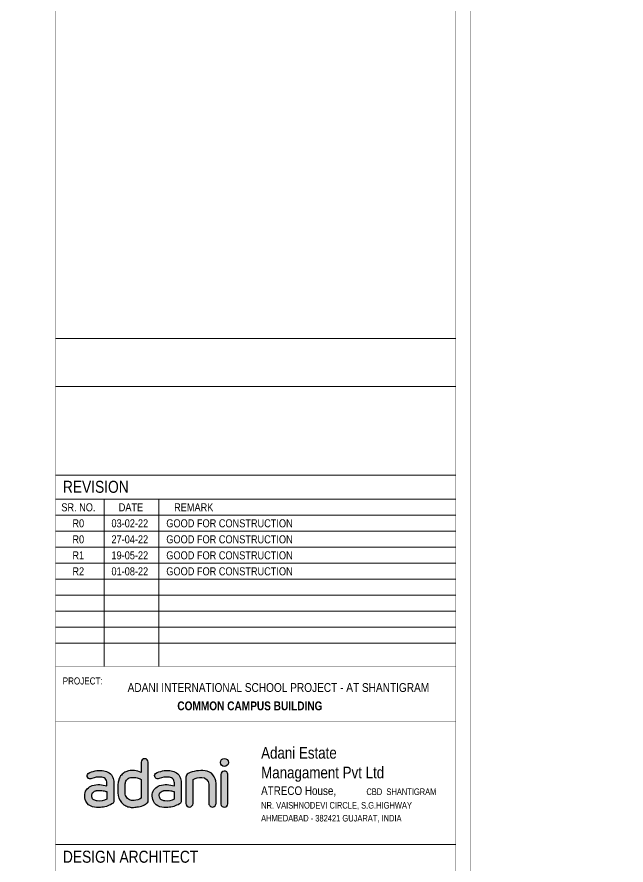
# Model space of a CAD drawing. Header units: millimetres. Extents: x 1112055 to 3390982, y -148532 to 766891.
# Drawn here: x 2365202 to 2383569, y 332597 to 358185 of the extents above; entities that cross this region are included whole.
import ezdxf

# ---------------------------------------------------------------- set-up
doc = ezdxf.new("R2010")
doc.units = ezdxf.units.MM
for name, color, linetype, lineweight in [('B TITLE BLOCK', 250, 'Continuous', 0), ('TB IL', 7, 'Continuous', 9), ('tb text', 7, 'Continuous', 13)]:
    doc.layers.add(name, color=color, linetype=linetype, lineweight=lineweight)
doc.layers.add('FORMAT TEXT', color=7, linetype='Continuous')
doc.styles.add('SWINC', font='swissc.ttf')

# ---------------------------------------------------------------- blocks, each defined once
blk = doc.blocks.new('A$C448A1362')
h = blk.add_hatch(color=144)
h.set_gradient(color1=(0, 128, 167), color2=(196, 60, 91), rotation=5, tint=1)
edge = h.paths.add_edge_path()
edge.add_arc((14.81933344435538, -0.6985207138125133), 0.7431945778757773, 0, 360)
edge = h.paths.add_edge_path()
edge.add_line((14.15277161007043, -2.943220954840626), (14.15074250250791, -8.452755263949484))
edge.add_arc((14.81271016430946, -8.345192536199875), 0.6706496295921845, 189.2292944955668, 356.1382558233712)
edge.add_line((15.48183706351529, -8.390360206402192), (15.48183706351529, -2.906189741824846))
edge.add_arc((14.81858030050353, -2.970500210281671), 0.6663672936405483, 5.538180628108128, 177.6538117834876)
edge = h.paths.add_edge_path()
edge.add_line((7.658612856253058, -3.439845030765127), (7.658612856253058, -8.334052471542009))
edge.add_arc((8.327457436545956, -8.32652838341778), 0.668886899624382, 180.6445149192386, 359.3554850807614)
edge.add_line((8.996302016838627, -8.334052471542464), (8.996302016838627, -3.840593774361196))
edge.add_arc((10.43994891255898, -6.488699477092041), 3.016053741622978, 86.78809535472402, 118.5975448000749, ccw=False)
edge.add_arc((10.61373491564996, -4.807273183709412), 1.329898324167716, 3.2061460087869023, 90.20678352166891, ccw=False)
edge.add_line((11.94155164382369, -4.732893824975463), (11.94155164382369, -8.320863272386077))
edge.add_arc((12.60398342205281, -8.339524168990692), 0.6626945675571669, 178.3863879075979, 362.4913548570173)
edge.add_line((13.26605160525287, -8.310717734573473), (13.26605160525287, -4.586290803584006))
edge.add_arc((10.97818174704571, -4.509470264667243), 2.28915920881283, 358.0768837756475, 443.9565772997473)
edge.add_arc((10.59401221925009, -8.138142946765356), 5.938111340575273, 83.95657729974697, 114.9107743569737)
edge.add_arc((8.408866964090748, -3.432967517766201), 0.7502856299517944, 114.9107743569736, 180.5252106281581)
edge = h.paths.add_edge_path(flags=16)
edge.add_line((5.507758839991311, -6.128919827983509), (5.507758839991311, -7.509220247381791))
edge.add_arc((4.146227910375046, -5.350103415743206), 2.552557925878734, 260.598114554046, 302.23537625721383, ccw=False)
edge.add_arc((4.087928553207348, -5.702189379883976), 2.195677916363923, 243.4590382901451, 260.5981145540465, ccw=False)
edge.add_arc((3.365096810479827, -7.149373683017757), 0.5780165996690875, 209.8633087811852, 243.4590382901451, ccw=False)
edge.add_arc((4.137351262187394, -6.705965495283408), 1.468515201089699, 195.2092911337714, 209.8633087811827, ccw=False)
edge.add_arc((3.574157333157927, -6.859079973122107), 0.8848788031333445, 166.7985330258342, 195.2092911337714, ccw=False)
edge.add_arc((3.587606153449087, -6.862234728725753), 0.8986926820288219, 147.3576210444231, 166.798533025833, ccw=False)
edge.add_arc((3.389644337597701, -6.73542645901648), 0.6635986204241061, 120.63220694506651, 147.3576210444251, ccw=False)
edge.add_arc((4.530526850433716, -8.662080861807453), 2.902707839709622, 112.49789540908989, 120.632206945066, ccw=False)
edge.add_arc((3.650891727382941, -6.538233166334294), 0.6039066340219512, 97.65291712801451, 112.49789540909, ccw=False)
edge.add_arc((4.113118942007532, -9.978226818855319), 4.074815783988947, 87.68643739568421, 97.65291712801928, ccw=False)
edge.add_arc((4.113118942007304, -9.978226818858502), 4.074815783992284, 79.75290279672708, 87.68643739568432, ccw=False)
edge.add_arc((3.750854027135574, -11.98215784152194), 6.111228171535338, 73.29237366723208, 79.75290279672572, ccw=False)
edge = h.paths.add_edge_path()
edge.add_line((6.790154819498412, -4.403163846067628), (6.789647542607781, -8.021569906915602))
edge.add_arc((6.267806578629234, -7.927663462294049), 0.530222983307471, 290.01279134982053, 349.79867748199996, ccw=False)
edge.add_arc((3.985686338293817, -4.071748072450418), 5.002758515494103, 273.6188457994145, 299.5013455248223, ccw=False)
edge.add_arc((4.003606063649386, -4.355086746707229), 4.718853741165793, 255.66704751986748, 273.6188457994148, ccw=False)
edge.add_arc((3.293400358615145, -7.134654667361929), 1.849988117091353, 205.0891047683781, 255.66704751986708, ccw=False)
edge.add_arc((3.859586546516539, -6.869564954474072), 2.475159577771575, 173.9289781433874, 205.0891047683788, ccw=False)
edge.add_arc((3.123595983136966, -6.791286721989991), 1.735017975735576, 136.2598033714836, 173.9289781433874, ccw=False)
edge.add_arc((3.557998223588356, -7.206993982662198), 2.336281506215076, 109.5799741139754, 136.2598033714825, ccw=False)
edge.add_arc((3.91599006055776, -8.213464895504103), 3.404523919590422, 85.56592316711209, 109.5799741139746, ccw=False)
edge.add_arc((3.508382811704678, -13.46992161850562), 8.67676072668705, 76.65013801281992, 85.56592316711192, ccw=False)
edge.add_line((5.511817055116353, -5.027621698430494), (5.511817055116353, -4.501575562849439))
edge.add_arc((4.472484140997949, -4.465110926590796), 1.039972391973434, 357.9906215679799, 455.6588950534437)
edge.add_arc((4.086198299446323, -6.903609543656557), 3.484972647131051, 85.32993988743719, 113.1845555418632)
edge.add_arc((2.444315375492806, -3.165488927077377), 0.5988448662169389, 133.8620426340904, 296.78541516636506, ccw=False)
edge.add_arc((4.224328531941637, -6.831218957114515), 4.648377712036712, 84.78407122185848, 118.17724551367121, ccw=False)
edge.add_arc((4.305412553357883, -5.453939858085732), 3.269732674621548, 65.0770173786932, 84.00498154086301, ccw=False)
edge.add_arc((5.011671825826625, -3.985957337240734), 1.640984457002071, 25.615854055559396, 65.8410484831349, ccw=False)
edge.add_arc((4.440738750321316, -4.424729147798871), 2.350214712372408, 6.139679798615873, 29.24615656970508, ccw=False)
edge.add_line((6.777472897232656, -4.173367414613267), (6.790154819498412, -4.403163846067628))
edge = h.paths.add_edge_path()
edge.add_line((-0.6647863651678563, -0.6543876243279101), (-0.6647863651678563, -2.554646856619684))
edge.add_arc((-2.400736746012171, -6.432294233545463), 4.248490661933166, 65.88282809930101, 83.13487306898243)
edge.add_arc((-2.306256045762893, -5.647543298269056), 3.458072650285579, 83.13487306898298, 101.7924313308425)
edge.add_arc((-2.511163092840661, -4.666060909044745), 2.455428855959866, 101.7924313308415, 118.2655509453169)
edge.add_arc((-2.511163092840889, -4.66606090904429), 2.455428855959293, 118.2655509453176, 138.2614549608422)
edge.add_arc((-2.762000777547655, -4.442269798546704), 2.119271147127837, 138.261454960843, 163.1198987464418)
edge.add_arc((1.435355871833508, -5.715932123283665), 6.505615702627138, 163.1198987464423, 169.3828484008401)
edge.add_arc((-3.19076537750334, -4.848743643640091), 1.798916894248737, 169.3828484008401, 182.2402990978122)
edge.add_line((-4.988307303988677, -4.919064443836078), (-4.988307303988677, -6.369876351031735))
edge.add_arc((-2.069278757865959, -6.282007161035608), 2.9203507747582, 181.7242085214847, 219.8409375234252)
edge.add_arc((-2.492418944295423, -6.635066779090948), 2.369262114674396, 219.8409375234248, 238.8760015993548)
edge.add_arc((-2.291705121782343, -6.30265454861069), 2.757571179106963, 238.8760015993553, 256.8052270138245)
edge.add_arc((-2.291705121782343, -6.30265454861069), 2.757571179106969, 256.8052270138248, 274.3139534058478)
edge.add_arc((-3.081769659276461, 4.170752759902143), 13.2607355891034, 274.3139534058478, 278.35095906789)
edge.add_arc((-1.635209111257609, -5.683693761481891), 3.30068269457009, 278.3509590678898, 299.1663416277946)
edge.add_arc((-2.948734989847708, -3.330170478050832), 5.995941880507485, 299.166341627795, 305.5628000104232)
edge.add_arc((0.2806405914250263, -7.913759985370007), 0.3910279286526687, 311.2521827326039, 366.890062656182)
edge.add_line((0.6688445802926708, -7.866850455274061), (0.6647863651676289, -0.6543876243279101))
edge.add_arc((-2.273736754432321e-13, -0.6648689873070452), 0.6648689873071513, 0.9032798203518209, 179.0967201796482)
edge = h.paths.add_edge_path(flags=16)
edge.add_line((-0.6566699349179999, -3.865957618892708), (-0.6566699349179999, -7.331673335662117))
edge.add_arc((-2.177874036258572, -4.976513678812125), 2.803718767492351, 273.8152628129169, 302.8585285343123, ccw=False)
edge.add_arc((-2.222214389678811, -6.391559054528216), 1.40160951483312, 207.7678228712067, 279.4820398668521, ccw=False)
edge.add_arc((-1.983284873086404, -6.265757242648078), 1.671634346601225, 177.0124350050554, 207.7678228712068, ccw=False)
edge.add_line((-3.652647250965629, -6.178632963264818), (-3.652647250965629, -4.830798264866871))
edge.add_arc((-1.238173986717811, -5.021393273126478), 2.42198422805385, 159.7603310861371, 175.4865139123886, ccw=False)
edge.add_arc((-2.68210193758614, -4.488995900572945), 0.8830316980514378, 128.3998146419164, 159.7603310861371, ccw=False)
edge.add_arc((-2.214624559589311, -5.078809482746465), 1.635637279119564, 114.37650926095529, 128.3998146419147, ccw=False)
edge.add_arc((-2.394140627233583, -4.682636839643919), 1.200690406863742, 90.11877477638052, 114.3765092609566, ccw=False)
edge.add_arc((-2.371279833046856, -15.71044246335828), 12.22851972592457, 87.66288555333898, 90.11877477638222, ccw=False)
edge.add_arc((-1.946071046559382, -5.291973032022042), 1.801376886018847, 71.99206667147678, 87.66288555333881, ccw=False)
edge.add_arc((-6.364710685310456, -19.83489248203136), 17.00044722771216, 71.72441422244219, 72.98208476505982, ccw=False)
edge.add_arc((-1.948515104208809, -6.169105727444958), 2.640711107135314, 60.711755299823324, 69.72818362236211, ccw=False)
edge = h.paths.add_edge_path(flags=16)
edge.add_line((-7.044807818593881, -6.128919827983509), (-7.044807818593881, -7.509220247381791))
edge.add_arc((-8.406338748210146, -5.350103415743206), 2.552557925878734, 260.598114554046, 302.23537625721383, ccw=False)
edge.add_arc((-8.464638105377844, -5.702189379883976), 2.195677916363924, 243.4590382901451, 260.5981145540465, ccw=False)
edge.add_arc((-9.187469848105366, -7.149373683017757), 0.5780165996690874, 209.8633087811852, 243.4590382901451, ccw=False)
edge.add_arc((-8.41521539639757, -6.705965495283408), 1.468515201089699, 195.2092911337714, 209.8633087811827, ccw=False)
edge.add_arc((-8.978409325427265, -6.859079973122107), 0.8848788031333437, 166.7985330258342, 195.2092911337714, ccw=False)
edge.add_arc((-8.964960505136105, -6.862234728725753), 0.8986926820288219, 147.3576210444231, 166.798533025833, ccw=False)
edge.add_arc((-9.162922320987263, -6.73542645901648), 0.6635986204241063, 120.63220694506651, 147.3576210444251, ccw=False)
edge.add_arc((-8.022039808151249, -8.662080861807453), 2.902707839709622, 112.49789540908989, 120.632206945066, ccw=False)
edge.add_arc((-8.901674931202251, -6.538233166334294), 0.6039066340219509, 97.65291712801428, 112.49789540908989, ccw=False)
edge.add_arc((-8.43944771657766, -9.978226818855319), 4.074815783988947, 87.68643739568421, 97.65291712801928, ccw=False)
edge.add_arc((-8.439447716577888, -9.978226818858502), 4.074815783992284, 79.75290279672708, 87.68643739568432, ccw=False)
edge.add_arc((-8.801712631449618, -11.98215784152194), 6.111228171535338, 73.29237366723208, 79.75290279672572, ccw=False)
edge = h.paths.add_edge_path()
edge.add_line((-5.762411839086781, -4.403163846067628), (-5.762919115977411, -8.021569906915602))
edge.add_arc((-6.284760079955959, -7.927663462294049), 0.5302229833074719, 290.01279134982065, 349.798677482, ccw=False)
edge.add_arc((-8.566880320291148, -4.071748072450418), 5.002758515494103, 273.6188457994145, 299.5013455248223, ccw=False)
edge.add_arc((-8.548960594935807, -4.355086746707229), 4.718853741165793, 255.66704751986748, 273.6188457994148, ccw=False)
edge.add_arc((-9.259166299970047, -7.134654667361929), 1.849988117091353, 205.0891047683781, 255.66704751986708, ccw=False)
edge.add_arc((-8.692980112068653, -6.869564954474072), 2.475159577771575, 173.9289781433874, 205.0891047683788, ccw=False)
edge.add_arc((-9.428970675448227, -6.791286721989991), 1.735017975735576, 136.2598033714836, 173.9289781433874, ccw=False)
edge.add_arc((-8.994568434996836, -7.206993982662198), 2.336281506215077, 109.5799741139754, 136.2598033714825, ccw=False)
edge.add_arc((-8.636576598027432, -8.213464895504103), 3.404523919590422, 85.56592316711209, 109.5799741139746, ccw=False)
edge.add_arc((-9.044183846880514, -13.46992161850562), 8.67676072668705, 76.65013801281992, 85.56592316711192, ccw=False)
edge.add_line((-7.040749603468839, -5.027621698430494), (-7.040749603468839, -4.501575562849439))
edge.add_arc((-8.080082517587016, -4.465110926590796), 1.039972391973435, 357.9906215679799, 455.6588950534437)
edge.add_arc((-8.466368359138869, -6.903609543656557), 3.484972647131051, 85.32993988743719, 113.1845555418632)
edge.add_arc((-10.10825128309239, -3.165488927077377), 0.5988448662169391, 133.8620426340904, 296.7854151663651, ccw=False)
edge.add_arc((-8.328238126643555, -6.831218957114515), 4.648377712036713, 84.78407122185848, 118.17724551367121, ccw=False)
edge.add_arc((-8.24715410522731, -5.453939858085732), 3.269732674621548, 65.0770173786932, 84.00498154086301, ccw=False)
edge.add_arc((-7.540894832758568, -3.985957337240734), 1.640984457002071, 25.615854055559396, 65.8410484831349, ccw=False)
edge.add_arc((-8.111827908263876, -4.424729147798871), 2.350214712372407, 6.139679798615873, 29.24615656970508, ccw=False)
edge.add_line((-5.775093761352537, -4.173367414613267), (-5.762411839086781, -4.403163846067628))
at = {"layer": 'Defpoints'}
for points in [[(-0.6647863651678563, -0.6543876243279101), (-0.6647863651678563, -2.554646856619684, 0.07541875449206863), (-1.892903717377976, -2.214264063008386, 0.08158927728195095), (-3.012971091884083, -2.262455367618031, 0.07200158244177832), (-3.673952880372099, -2.503411890666257, 0.08747065465243846), (-4.343380748454138, -3.031402128400487, 0.1088927901249689), (-4.789962039753391, -3.826897298314407, 0.02733407760724219), (-4.95888524433235, -4.517301146458749, 0.05616014285171117), (-4.988307303988677, -4.919064443836078), (-4.988307303988677, -6.369876351031735, 0.1678662430565968), (-4.311599931891351, -8.152954621588151, 0.08324764646749883), (-3.717071416075441, -8.663275173559896, 0.07839098920922768), (-2.921153974680465, -8.987425106671026, 0.07654520455502953), (-2.084276282893143, -9.052413098854458, 0.01761658224182823), (-1.155830395295652, -8.949379339873985, 0.09107480465804352), (-0.02663203675820114, -8.565878010559345, 0.02791706392525837), (0.5384744194011546, -8.207740525776217, 0.2476503926846541), (0.6688445802926708, -7.866850455274061), (0.6647863651676289, -0.6543876243279101, 0.9843577705796193), (-0.6647863651678563, -0.6543876243279101, -0.9843577705796193)], [(7.658612856253058, -3.439845030765127), (7.658612856253058, -8.334052471542464, 0.9888138903809678), (8.996302016838627, -8.334052471542464), (8.996302016838627, -3.840593774361196, -0.1396930776755655), (10.60893525214442, -3.477383520671765, -0.3989627704076013), (11.94155164382369, -4.732893824975463), (11.94155164382369, -8.320863272386077, 1.036479897949533), (13.26605160525287, -8.310717734573473), (13.26605160525287, -4.586290803584006, 0.3933042129500563), (11.21918935156964, -2.233033307961932, 0.1358904779811795), (8.092841874630494, -2.752484843964567, 0.2943844530381903), (7.658612856253058, -3.439845030765127, 4.248669503008863)], [(14.15277161007043, -2.943220954840626), (14.15074250250791, -8.452755263949484, 0.891820705005876), (15.48183706351529, -8.390360206402192), (15.48183706351529, -2.906189741824846, 0.933458803029733), (14.15277161007043, -2.943220954840626, 1.924318933905837)], [(-0.6566699349179999, -3.865957618892708), (-0.6566699349179999, -7.331673335661662, -0.1274079101730488), (-1.99131543415956, -7.77401878428941, -0.3235416448118485), (-3.462418416980199, -7.044554615566767, -0.1350070942812793), (-3.652647250965629, -6.178632963264818), (-3.652647250965629, -4.830798264866871, -0.06872631680704114), (-3.510609721589844, -4.183512952425872, -0.1376965565907644), (-3.230592877963318, -3.79696796176745, -0.06126469009804751), (-2.889702807461617, -3.588984436609962, -0.10624137210056), (-2.396629669771301, -3.48194901268721, -0.01071624843410108), (-1.872612641752767, -3.492094550499814, -0.06848360903983725), (-1.389177764984424, -3.578838898797358, -0.005487678053938331), (-1.033576664654447, -3.691961645407218, -0.03936189994623337), (-0.6566699349179999, -3.865957618892708, 1.356783517631229)], [(-7.044807818593881, -6.128919827983509), (-7.044807818593881, -7.509220247381791, -0.1837024111024695), (-8.82332059713508, -7.86837228594618, -0.07492305019557059), (-9.445749341935425, -7.666476083476255, -0.1476481128128201), (-9.688734972545944, -7.437186928912297, -0.06402749356167123), (-9.83229433259362, -7.091224089504294, -0.1246042540064638), (-9.839903485953073, -6.656995071127085, -0.08503102905075369), (-9.72170797043691, -6.377485504390961, -0.1171430805373001), (-9.501042523013666, -6.164429210327171, -0.03550754085689274), (-9.132759500417933, -5.980287699029532, -0.06486417715555219), (-8.982098263901435, -5.939705547779113, -0.04351440527225555), (-8.274954278366295, -5.906732549888375, -0.03463040874682313), (-7.714563698912571, -5.96840552179242, -0.02819684536750116), (-7.044807818593881, -6.128919827983509, 0.4870208130656629)], [(5.507758839991311, -6.128919827983509), (5.507758839991311, -7.509220247381791, -0.1837024111024695), (3.729246061450112, -7.86837228594618, -0.07492305019557059), (3.106817316649767, -7.666476083476255, -0.1476481128128201), (2.86383168603902, -7.437186928912297, -0.06402749356167123), (2.720272325991345, -7.091224089504294, -0.1246042540064638), (2.712663172632119, -6.656995071127085, -0.08503102905075369), (2.830858688148282, -6.377485504390961, -0.1171430805373001), (3.051524135571299, -6.164429210327171, -0.03550754085689274), (3.419807158167259, -5.980287699029532, -0.06486417715555219), (3.57046839468353, -5.939705547779113, -0.04351440527225555), (4.277612380218898, -5.906732549888375, -0.03463040874682313), (4.838002959672622, -5.96840552179242, -0.02819684536750116), (5.507758839991311, -6.128919827983509, 0.4870208130656629)]]:
    blk.add_lwpolyline(points, format="xyb", dxfattribs=at)
for points in [[(-5.762411839086781, -4.403163846067628), (-5.762919115977411, -8.021569906915602, -0.2669481187597852), (-6.103301909588708, -8.425869588745854, -0.1134162915094906), (-8.2511122645069, -9.064531194046367, -0.07849008793115403), (-9.717142478421238, -8.927059156686255, -0.2243418394939228), (-10.9346070159279, -7.919099975008749, -0.1368057198153948), (-11.15425790956988, -6.607789212736179, -0.1658590459996468), (-10.68249040128603, -5.591713600808589, -0.1169414544130342), (-9.777508428406009, -5.005808792133166, -0.1051662217590635), (-8.373365995148106, -4.819130896382148, -0.03892208847284846), (-7.040749603468839, -5.027621698430494), (-7.040749603468839, -4.501575562849439, 0.4539793650940807), (-8.182629884272046, -3.43020676984338, 0.1221406884645016), (-9.838381655281182, -3.700078075657302, -0.8610727055752213), (-10.52320545762882, -2.733715599011475, -0.1467451494329428), (-7.905656701989301, -2.20208941763326, -0.08277711465856903), (-6.869290014436729, -2.488700860838208, -0.1773403027500228), (-6.061197927666626, -3.276501871983101, -0.1011640304320547), (-5.775093761352537, -4.173367414613267)], [(6.790154819498412, -4.403163846067628), (6.789647542607781, -8.021569906915602, -0.2669481187597852), (6.449264748996484, -8.425869588745854, -0.1134162915094906), (4.301454394078291, -9.064531194046367, -0.07849008793115403), (2.835424180163955, -8.927059156686255, -0.2243418394939228), (1.617959642657297, -7.919099975008749, -0.1368057198153948), (1.398308749015314, -6.607789212736179, -0.1658590459996468), (1.870076257299161, -5.591713600808589, -0.1169414544130342), (2.775058230179184, -5.005808792133166, -0.1051662217590635), (4.179200663437086, -4.819130896382148, -0.03892208847284846), (5.511817055116353, -5.027621698430494), (5.511817055116353, -4.501575562849439, 0.4539793650940807), (4.369936774313146, -3.43020676984338, 0.1221406884645016), (2.71418500330401, -3.700078075657302, -0.8610727055752213), (2.029361200956373, -2.733715599011475, -0.1467451494329428), (4.646909956595891, -2.20208941763326, -0.08277711465856903), (5.683276644148464, -2.488700860838208, -0.1773403027500228), (6.491368730918566, -3.276501871983101, -0.1011640304320547), (6.777472897232656, -4.173367414613267)]]:
    blk.add_lwpolyline(points, format="xyb", close=True, dxfattribs=at)
blk.add_circle((14.81933344435538, -0.6985207138125133), 0.7431945778757773, dxfattribs=at)

msp = doc.modelspace()

# ---------------------------------------------------------------- linework, layer by layer
at = {"layer": 'B TITLE BLOCK', "color": 250, "lineweight": 0}
for p, q in [((2378433.023316127, 348479.6642591454), (2366359.829623605, 348479.6642591454)), ((2378433.023316127, 347030.8810160442), (2366359.829623605, 347030.8810160442)), ((2378433.023316127, 344360.7797240129), (2366359.829623605, 344360.7797240129)), ((2378433.023316127, 343636.3881024626), (2366359.829623605, 343636.3881024626)), ((2367828.387793921, 343636.3881024626), (2367828.387793921, 338590.9115357712)), ((2369483.371108902, 343636.3881024626), (2369483.371108902, 338590.9115357712)), ((2378433.023316127, 343153.4603547623), (2366359.829623605, 343153.4603547623)), ((2378433.023316127, 342670.5326070621), (2366359.829623605, 342670.5326070621)), ((2378433.023316127, 342187.6048593615), (2366359.829623605, 342187.6048593615)), ((2378433.023316127, 341704.6771116616), (2366359.829623605, 341704.6771116616)), ((2378433.023316127, 341221.7493639609), (2366359.829623605, 341221.7493639609)), ((2378433.023316127, 340738.8216162605), (2366359.829623605, 340738.8216162605)), ((2378433.023316127, 340255.8938685603), (2366359.829623605, 340255.8938685603)), ((2378433.023316127, 339772.9661208601), (2366359.829623605, 339772.9661208601)), ((2378433.023316127, 339290.0383731598), (2366359.829623605, 339290.0383731598)), ((2366359.829623604, 333214.5573409076), (2378433.023316127, 333214.5573409076))]:
    msp.add_line(p, q, dxfattribs=at)
at = {"layer": 'B TITLE BLOCK', "color": 1, "const_width": 10.0668797537439}
msp.add_lwpolyline([(2234731.179589756, 384330.6444140066), (2234731.179589756, 305003.9670703697), (2378881.490023635, 305003.9670703697), (2378881.490023635, 384330.6444140066)], close=True, dxfattribs=at)
at = {"layer": 'B TITLE BLOCK', "color": 250, "lineweight": 0}
for points, const_width in [([(2235179.646297264, 383882.1777064982), (2235179.646297264, 305452.4337778781), (2378433.023316127, 305452.4337778781), (2378433.023316127, 383882.1777064982)], 10.0668797537439), ([(2366359.829623605, 305452.4337778781), (2378433.023316127, 305452.4337778781), (2378433.023316127, 383882.1777064981), (2366359.829623605, 383882.1777064981)], 10.06687975374391), ([(2378433.023316127, 348479.6642591454), (2366359.829623605, 348479.6642591454), (2366359.829623605, 338590.9115357712), (2378433.023316127, 338590.9115357712)], 10.06687975374391), ([(2366359.829623604, 336933.5845681909), (2378433.023316127, 336933.5845681909), (2378433.023316127, 333214.5573409076), (2366359.829623604, 333214.5573409076)], 10.06687975374391), ([(2378433.023316127, 333214.5573409048), (2366359.829623605, 333214.5573409048), (2366359.829623605, 328480.375587992), (2378433.023316127, 328480.375587992)], 10.06687975374391)]:
    msp.add_lwpolyline(points, close=True, dxfattribs=dict(at, const_width=const_width))

# ---------------------------------------------------------------- block references
at = {"layer": 'TB IL', "xscale": 162.0472351606416, "yscale": 162.0472351606416, "zscale": 162.0472351606416}
msp.add_blockref('A$C448A1362', (2369054.61847432, 335804.7996904576), dxfattribs=at)

# ---------------------------------------------------------------- texts
at = {"layer": 'B TITLE BLOCK', "color": 251, "char_height": 253.3134220149377, "attachment_point": 2, "style": 'SWINC'}
for insert in [(2590169.220159194, 343686.662449094), (2664545.41980604, 343686.662449094)]:
    msp.add_mtext_dynamic_manual_height_columns('\\pxsm1,qj;{\\fBankGothic Lt BT|b0|i0|c0|p34;BHOOMI\\P\\ps*,q*;\\fGost|b0|i0|c0|p2;\\H0.8x;- CONSULTANTS -\\C1; }', width=662363.0478552107, gutter_width=0, heights=[93168.93210189234], dxfattribs=dict(at, insert=insert))
at = {"layer": 'FORMAT TEXT', "style": 'SWINC'}
for s, p in [('REVISION', (2366588.487582863, 343827.9478319989)), ('DESIGN ARCHITECT', (2366588.487582863, 332667.0202550135))]:
    msp.add_text(s, height=362.1958107754754, dxfattribs=at).set_placement(p)
at = {"layer": 'FORMAT TEXT', "lineweight": 15, "style": 'SWINC'}
for s, p in [('SR. NO.', (2366539.436880121, 343269.8556756733)), ('DATE', (2368270.314820666, 343269.8556756733)), ('REMARK', (2369940.747514285, 343269.8556756733)), ('R2', (2366873.924965557, 341338.1446848717)), ('01-08-22', (2368051.339324386, 341338.1446848717)), ('GOOD FOR CONSTRUCTION', (2369706.322639381, 341338.1446848717))]:
    msp.add_text(s, height=241.4638738503169, dxfattribs=at).set_placement(p)
at = {"layer": 'FORMAT TEXT', "color": 252, "lineweight": 15, "style": 'SWINC'}
for s, p in [('R0', (2366873.924965557, 342786.9279279729)), ('03-02-22', (2368051.339324386, 342786.9279279729)), ('GOOD FOR CONSTRUCTION', (2369706.322639381, 342786.9279279729)), ('R0', (2366873.924965557, 342304.0001802723)), ('27-04-22', (2368051.339324386, 342304.0001802723)), ('GOOD FOR CONSTRUCTION', (2369706.322639381, 342304.0001802723)), ('R1', (2366873.924965557, 341821.0724325724)), ('19-05-22', (2368051.339324386, 341821.0724325724)), ('GOOD FOR CONSTRUCTION', (2369706.322639381, 341821.0724325724))]:
    msp.add_text(s, height=241.4638738503169, dxfattribs=at).set_placement(p)
at = {"layer": 'tb text', "color": 7, "style": 'SWINC'}
msp.add_text('PROJECT:', height=213.040230641824, dxfattribs=at).set_placement((2366580.701030795, 338044.785184))
at = {"layer": 'tb text', "style": 'SWINC'}
for s, height, p in [('Adani Estate', 350.9924744249487, (2372565.104495343, 335807.0606142598)), ('Managament Pvt Ltd', 350.9924744249487, (2372565.104495343, 335213.0541565669)), ('ATRECO House,', 259.2746309329653, (2372565.104495343, 334710.7655423669)), ('  CBD  SHANTIGRAM', 197.4324459628344, (2375614.668011554, 334710.7655423664)), ('NR. VAISHNODEVI CIRCLE, S.G.HIGHWAY', 197.4324459628344, (2372565.104495343, 334300.8917276335)), ('AHMEDABAD - 382421 GUJARAT, INDIA', 197.4324459628344, (2372565.104495343, 333911.6319745573))]:
    msp.add_text(s, height=height, dxfattribs=at).set_placement(p)
at = {"layer": 'tb text', "char_height": 265.6102612351745, "width": 17108.2792668802, "attachment_point": 1, "style": 'SWINC'}
for s, insert in [('ADANI INTERNATIONAL SCHOOL PROJECT - AT SHANTIGRAM', (2368539.804347417, 338085.8366314878)), ('{\\fSwis721 Cn BT|b1|i0|c0|p34;COMMON CAMPUS BUILDING}', (2370037.622551641, 337532.5992032355))]:
    msp.add_mtext(s, dxfattribs=dict(at, insert=insert))

doc.saveas('drawing.dxf')
